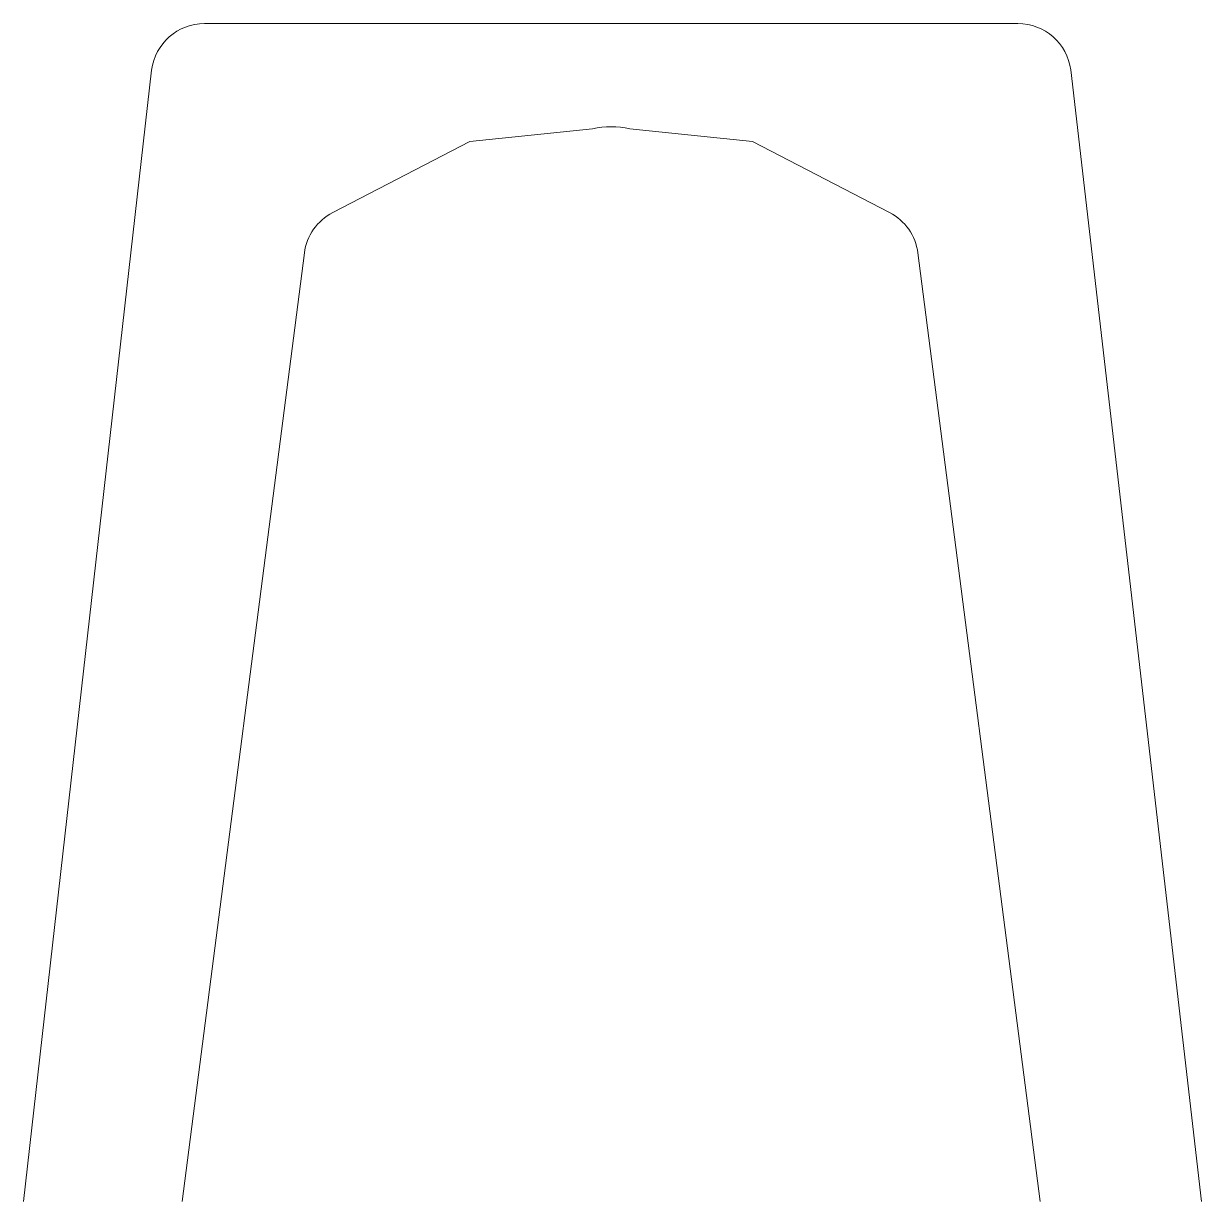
# Model space of a CAD drawing. Header units: millimetres. Extents: x 1876.054 to 1876.554, y 900.07 to 900.57.
import ezdxf

# ---------------------------------------------------------------- set-up
doc = ezdxf.new("R2010")
doc.units = ezdxf.units.MM
doc.layers.get('0').update_dxf_attribs({"lineweight": 9})

# ---------------------------------------------------------------- blocks, each defined once
blk = doc.blocks.new('*U35')
for points in [[(0.24458, -0.14178), (0.18912, 0.33852, 0.376581), (0.16667, 0.35822), (-0.17858, 0.35822, 0.377298), (-0.20104, 0.33846), (-0.25542, -0.14178)], [(0.17607, -0.14178), (0.12422, 0.26083, 0.245361), (0.11219, 0.27799), (0.05405, 0.30813), (0.00197, 0.31358, 0.101834), (-0.01396, 0.31358), (-0.06603, 0.30813), (-0.12417, 0.27799, 0.245361), (-0.13621, 0.26083), (-0.18806, -0.14178)]]:
    blk.add_lwpolyline(points, format="xyb")

msp = doc.modelspace()

# ---------------------------------------------------------------- block references
msp.add_blockref('*U35', (1876.30933, 900.21173))

doc.saveas('drawing.dxf')
